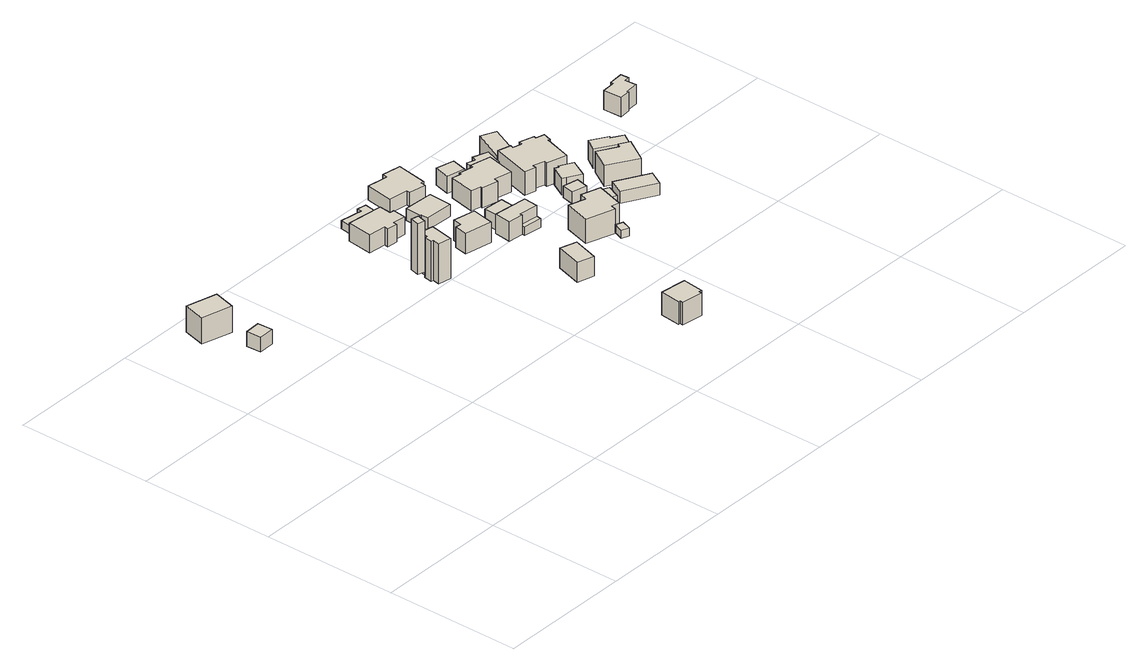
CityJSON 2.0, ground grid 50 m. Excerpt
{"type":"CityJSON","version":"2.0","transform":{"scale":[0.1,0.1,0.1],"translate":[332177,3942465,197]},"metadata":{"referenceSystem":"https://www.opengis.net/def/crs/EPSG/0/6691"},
"CityObjects":{
"building1":{"type":"Building","attributes":{"usage":"411","measuredHeight":5.7,"storeysAboveGround":1,"BuildingIDAttribute.prefecture":"14","BuildingIDAttribute.city":"14151","BuildingDetailAttribute.totalFloorArea":23.3,"BuildingDetailAttribute.buildingFootprintArea":23.3,"BuildingDetailAttribute.buildingStructureType":"610","BuildingDetailAttribute.buildingStructureOrgType":"2","BuildingDetailAttribute.orgUsage":"10","BuildingDetailAttribute.surveyYear":2015,"BuildingLandSlideRiskAttribute.description":"1","BuildingLandSlideRiskAttribute.areaType":"1"},"geometry":[{"type":"Solid","lod":"1","boundaries":[[[[0,1,2,3]],[[2,4,5,3]],[[1,6,4,2]],[[0,7,6,1]],[[3,5,7,0]],[[4,6,7,5]]]]}]},
"building2":{"type":"Building","attributes":{"usage":"411","measuredHeight":10.6,"storeysAboveGround":2,"BuildingIDAttribute.prefecture":"14","BuildingIDAttribute.city":"14151","BuildingDetailAttribute.totalFloorArea":141.1,"BuildingDetailAttribute.buildingFootprintArea":70.55,"BuildingDetailAttribute.buildingStructureType":"601","BuildingDetailAttribute.buildingStructureOrgType":"1","BuildingDetailAttribute.orgUsage":"10","BuildingDetailAttribute.surveyYear":2015,"BuildingLandSlideRiskAttribute.description":"1","BuildingLandSlideRiskAttribute.areaType":"1"},"geometry":[{"type":"Solid","lod":"1","boundaries":[[[[8,9,10,11]],[[10,12,13,11]],[[9,14,12,10]],[[8,15,14,9]],[[11,13,15,8]],[[12,14,15,13]]]]}]},
"building3":{"type":"Building","attributes":{"usage":"411","measuredHeight":11.7,"storeysAboveGround":1,"BuildingIDAttribute.prefecture":"14","BuildingIDAttribute.city":"14151","BuildingDetailAttribute.totalFloorArea":106.88,"BuildingDetailAttribute.buildingFootprintArea":106.88,"BuildingDetailAttribute.buildingStructureType":"601","BuildingDetailAttribute.buildingStructureOrgType":"1","BuildingDetailAttribute.orgUsage":"10","BuildingDetailAttribute.surveyYear":2015},"geometry":[{"type":"Solid","lod":"1","boundaries":[[[[16,17,18,19,20,21,22,23]],[[22,24,25,23]],[[21,26,24,22]],[[20,27,26,21]],[[19,28,27,20]],[[18,29,28,19]],[[17,30,29,18]],[[16,31,30,17]],[[23,25,31,16]],[[24,26,27,28,29,30,31,25]]]]}]},
"building4":{"type":"Building","attributes":{"measuredHeight":20.5,"BuildingIDAttribute.prefecture":"14","BuildingIDAttribute.city":"14151","BuildingDetailAttribute.surveyYear":2015},"geometry":[{"type":"Solid","lod":"1","boundaries":[[[[32,33,34,35]],[[34,36,37,35]],[[33,38,36,34]],[[32,39,38,33]],[[35,37,39,32]],[[36,38,39,37]]]]}]},
"building5":{"type":"Building","attributes":{"usage":"411","measuredHeight":18.6,"storeysAboveGround":2,"BuildingIDAttribute.prefecture":"14","BuildingIDAttribute.city":"14151","BuildingDetailAttribute.totalFloorArea":54.87,"BuildingDetailAttribute.buildingFootprintArea":27.43,"BuildingDetailAttribute.buildingStructureType":"601","BuildingDetailAttribute.buildingStructureOrgType":"1","BuildingDetailAttribute.orgUsage":"10","BuildingDetailAttribute.surveyYear":2015},"geometry":[{"type":"Solid","lod":"1","boundaries":[[[[40,41,42,43,44,45,46,47]],[[46,48,49,47]],[[45,50,48,46]],[[44,51,50,45]],[[43,52,51,44]],[[42,53,52,43]],[[41,54,53,42]],[[40,55,54,41]],[[47,49,55,40]],[[48,50,51,52,53,54,55,49]]]]}]},
"building6":{"type":"Building","attributes":{"usage":"411","measuredHeight":8.3,"storeysAboveGround":2,"BuildingIDAttribute.prefecture":"14","BuildingIDAttribute.city":"14151","BuildingDetailAttribute.totalFloorArea":231.27,"BuildingDetailAttribute.buildingFootprintArea":115.64,"BuildingDetailAttribute.buildingStructureType":"601","BuildingDetailAttribute.buildingStructureOrgType":"1","BuildingDetailAttribute.orgUsage":"10","BuildingDetailAttribute.surveyYear":2015,"BuildingLandSlideRiskAttribute.description":"1","BuildingLandSlideRiskAttribute.areaType":"1"},"geometry":[{"type":"Solid","lod":"1","boundaries":[[[[56,57,58,59,60,61,62,63,64,65]],[[64,66,67,65]],[[63,68,66,64]],[[62,69,68,63]],[[61,70,69,62]],[[60,71,70,61]],[[59,72,71,60]],[[58,73,72,59]],[[57,74,73,58]],[[56,75,74,57]],[[65,67,75,56]],[[66,68,69,70,71,72,73,74,75,67]]]]}]},
"building7":{"type":"Building","attributes":{"usage":"411","storeysAboveGround":2,"BuildingIDAttribute.prefecture":"14","BuildingIDAttribute.city":"14151","BuildingDetailAttribute.totalFloorArea":128.41,"BuildingDetailAttribute.buildingFootprintArea":64.2,"BuildingDetailAttribute.buildingStructureType":"601","BuildingDetailAttribute.buildingStructureOrgType":"1","BuildingDetailAttribute.orgUsage":"10","BuildingDetailAttribute.surveyYear":2015,"BuildingLandSlideRiskAttribute.description":"1","BuildingLandSlideRiskAttribute.areaType":"1"},"geometry":[{"type":"Solid","lod":"1","boundaries":[[[[76,77,78,79,80,81]],[[80,82,83,81]],[[79,84,82,80]],[[78,85,84,79]],[[77,86,85,78]],[[76,87,86,77]],[[81,83,87,76]],[[82,84,85,86,87,83]]]]}]},
"building8":{"type":"Building","attributes":{"usage":"411","measuredHeight":7.8,"storeysAboveGround":1,"BuildingIDAttribute.prefecture":"14","BuildingIDAttribute.city":"14151","BuildingDetailAttribute.totalFloorArea":47.48,"BuildingDetailAttribute.buildingFootprintArea":47.48,"BuildingDetailAttribute.buildingStructureType":"601","BuildingDetailAttribute.buildingStructureOrgType":"1","BuildingDetailAttribute.orgUsage":"10","BuildingDetailAttribute.surveyYear":2015},"geometry":[{"type":"Solid","lod":"1","boundaries":[[[[88,89,90,91]],[[90,92,93,91]],[[89,94,92,90]],[[88,95,94,89]],[[91,93,95,88]],[[92,94,95,93]]]]}]},
"building9":{"type":"Building","attributes":{"usage":"411","measuredHeight":8.2,"storeysAboveGround":2,"BuildingIDAttribute.prefecture":"14","BuildingIDAttribute.city":"14151","BuildingDetailAttribute.totalFloorArea":115.46,"BuildingDetailAttribute.buildingFootprintArea":57.73,"BuildingDetailAttribute.buildingStructureType":"601","BuildingDetailAttribute.buildingStructureOrgType":"1","BuildingDetailAttribute.orgUsage":"10","BuildingDetailAttribute.surveyYear":2015},"geometry":[{"type":"Solid","lod":"1","boundaries":[[[[96,97,98,99,100,101]],[[100,102,103,101]],[[99,104,102,100]],[[98,105,104,99]],[[97,106,105,98]],[[96,107,106,97]],[[101,103,107,96]],[[102,104,105,106,107,103]]]]}]},
"building10":{"type":"Building","attributes":{"usage":"411","measuredHeight":5.4,"storeysAboveGround":2,"BuildingIDAttribute.prefecture":"14","BuildingIDAttribute.city":"14151","BuildingDetailAttribute.totalFloorArea":119.54,"BuildingDetailAttribute.buildingFootprintArea":59.77,"BuildingDetailAttribute.buildingStructureType":"601","BuildingDetailAttribute.buildingStructureOrgType":"1","BuildingDetailAttribute.orgUsage":"10","BuildingDetailAttribute.surveyYear":2015},"geometry":[{"type":"Solid","lod":"1","boundaries":[[[[108,109,110,111,112,113]],[[112,114,115,113]],[[111,116,114,112]],[[110,117,116,111]],[[109,118,117,110]],[[108,119,118,109]],[[113,115,119,108]],[[114,116,117,118,119,115]]]]}]},
"building11":{"type":"Building","attributes":{"usage":"411","measuredHeight":7.9,"storeysAboveGround":2,"BuildingIDAttribute.prefecture":"14","BuildingIDAttribute.city":"14151","BuildingDetailAttribute.totalFloorArea":144.28,"BuildingDetailAttribute.buildingFootprintArea":72.14,"BuildingDetailAttribute.buildingStructureType":"601","BuildingDetailAttribute.buildingStructureOrgType":"1","BuildingDetailAttribute.orgUsage":"10","BuildingDetailAttribute.surveyYear":2015},"geometry":[{"type":"Solid","lod":"1","boundaries":[[[[120,121,122,123,124,125]],[[124,126,127,125]],[[123,128,126,124]],[[122,129,128,123]],[[121,130,129,122]],[[120,131,130,121]],[[125,127,131,120]],[[126,128,129,130,131,127]]]]}]},
"building12":{"type":"Building","attributes":{"usage":"411","measuredHeight":6.5,"storeysAboveGround":2,"BuildingIDAttribute.prefecture":"14","BuildingIDAttribute.city":"14151","BuildingDetailAttribute.totalFloorArea":63.8,"BuildingDetailAttribute.buildingFootprintArea":31.9,"BuildingDetailAttribute.buildingStructureType":"601","BuildingDetailAttribute.buildingStructureOrgType":"1","BuildingDetailAttribute.orgUsage":"10","BuildingDetailAttribute.surveyYear":2015},"geometry":[{"type":"Solid","lod":"1","boundaries":[[[[132,133,134,135]],[[134,136,137,135]],[[133,138,136,134]],[[132,139,138,133]],[[135,137,139,132]],[[136,138,139,137]]]]}]},
"building13":{"type":"Building","attributes":{"measuredHeight":5.9,"BuildingIDAttribute.prefecture":"14","BuildingIDAttribute.city":"14151","BuildingDetailAttribute.surveyYear":2015},"geometry":[{"type":"Solid","lod":"1","boundaries":[[[[140,123,122,121,141]],[[121,142,143,141]],[[122,144,142,121]],[[123,145,144,122]],[[140,146,145,123]],[[141,143,146,140]],[[142,144,145,146,143]]]]}]},
"building14":{"type":"Building","attributes":{"usage":"411","measuredHeight":8.6,"storeysAboveGround":2,"BuildingIDAttribute.prefecture":"14","BuildingIDAttribute.city":"14151","BuildingDetailAttribute.totalFloorArea":283.29,"BuildingDetailAttribute.buildingFootprintArea":141.65,"BuildingDetailAttribute.buildingStructureType":"601","BuildingDetailAttribute.buildingStructureOrgType":"1","BuildingDetailAttribute.orgUsage":"10","BuildingDetailAttribute.surveyYear":2015,"BuildingLandSlideRiskAttribute.description":"1","BuildingLandSlideRiskAttribute.areaType":"1"},"geometry":[{"type":"Solid","lod":"1","boundaries":[[[[147,148,149,150,151,152,153,154,155,156]],[[155,157,158,156]],[[154,159,157,155]],[[153,160,159,154]],[[152,161,160,153]],[[151,162,161,152]],[[150,163,162,151]],[[149,164,163,150]],[[148,165,164,149]],[[147,166,165,148]],[[156,158,166,147]],[[157,159,160,161,162,163,164,165,166,158]]]]}]},
"building15":{"type":"Building","attributes":{"BuildingIDAttribute.prefecture":"14","BuildingIDAttribute.city":"14151","BuildingDetailAttribute.surveyYear":2015},"geometry":[{"type":"Solid","lod":"1","boundaries":[[[[167,168,169,170]],[[169,171,172,170]],[[168,173,171,169]],[[167,174,173,168]],[[170,172,174,167]],[[171,173,174,172]]]]}]},
"building16":{"type":"Building","attributes":{"usage":"411","measuredHeight":10.8,"storeysAboveGround":2,"BuildingIDAttribute.prefecture":"14","BuildingIDAttribute.city":"14151","BuildingDetailAttribute.totalFloorArea":252.6,"BuildingDetailAttribute.buildingFootprintArea":126.3,"BuildingDetailAttribute.buildingStructureType":"601","BuildingDetailAttribute.buildingStructureOrgType":"1","BuildingDetailAttribute.orgUsage":"10","BuildingDetailAttribute.surveyYear":2015},"geometry":[{"type":"Solid","lod":"1","boundaries":[[[[175,176,177,178,179,180,181,182]],[[181,183,184,182]],[[180,185,183,181]],[[179,186,185,180]],[[178,187,186,179]],[[177,188,187,178]],[[176,189,188,177]],[[175,190,189,176]],[[182,184,190,175]],[[183,185,186,187,188,189,190,184]]]]}]},
"building17":{"type":"Building","attributes":{"usage":"411","measuredHeight":10,"storeysAboveGround":2,"BuildingIDAttribute.prefecture":"14","BuildingIDAttribute.city":"14151","BuildingDetailAttribute.totalFloorArea":296.27,"BuildingDetailAttribute.buildingFootprintArea":148.13,"BuildingDetailAttribute.buildingStructureType":"601","BuildingDetailAttribute.buildingStructureOrgType":"1","BuildingDetailAttribute.orgUsage":"10","BuildingDetailAttribute.surveyYear":2015},"geometry":[{"type":"Solid","lod":"1","boundaries":[[[[191,192,193,194,195,196,197,198,199,200,201,202]],[[201,203,204,202]],[[200,205,203,201]],[[199,206,205,200]],[[198,207,206,199]],[[197,208,207,198]],[[196,209,208,197]],[[195,210,209,196]],[[194,211,210,195]],[[193,212,211,194]],[[192,213,212,193]],[[191,214,213,192]],[[202,204,214,191]],[[203,205,206,207,208,209,210,211,212,213,214,204]]]]}]},
"building18":{"type":"Building","attributes":{"usage":"411","measuredHeight":9.8,"storeysAboveGround":1,"BuildingIDAttribute.prefecture":"14","BuildingIDAttribute.city":"14151","BuildingDetailAttribute.totalFloorArea":35.6,"BuildingDetailAttribute.buildingFootprintArea":35.6,"BuildingDetailAttribute.buildingStructureType":"610","BuildingDetailAttribute.buildingStructureOrgType":"2","BuildingDetailAttribute.orgUsage":"10","BuildingDetailAttribute.surveyYear":2015},"geometry":[{"type":"Solid","lod":"1","boundaries":[[[[215,216,217,218]],[[217,219,220,218]],[[216,221,219,217]],[[215,222,221,216]],[[218,220,222,215]],[[219,221,222,220]]]]}]},
"building19":{"type":"Building","attributes":{"measuredHeight":3.8,"BuildingIDAttribute.prefecture":"14","BuildingIDAttribute.city":"14151","BuildingDetailAttribute.surveyYear":2015},"geometry":[{"type":"Solid","lod":"1","boundaries":[[[[223,224,225,226]],[[225,227,228,226]],[[224,229,227,225]],[[223,230,229,224]],[[226,228,230,223]],[[227,229,230,228]]]]}]},
"building20":{"type":"Building","attributes":{"measuredHeight":5,"BuildingIDAttribute.prefecture":"14","BuildingIDAttribute.city":"14151","BuildingDetailAttribute.surveyYear":2015},"geometry":[{"type":"Solid","lod":"1","boundaries":[[[[231,232,233,234]],[[233,235,236,234]],[[232,237,235,233]],[[231,238,237,232]],[[234,236,238,231]],[[235,237,238,236]]]]}]},
"building21":{"type":"Building","attributes":{"usage":"411","measuredHeight":4.9,"storeysAboveGround":1,"BuildingIDAttribute.prefecture":"14","BuildingIDAttribute.city":"14151","BuildingDetailAttribute.totalFloorArea":49.47,"BuildingDetailAttribute.buildingFootprintArea":49.47,"BuildingDetailAttribute.buildingStructureType":"601","BuildingDetailAttribute.buildingStructureOrgType":"1","BuildingDetailAttribute.orgUsage":"10","BuildingDetailAttribute.surveyYear":2015},"geometry":[{"type":"Solid","lod":"1","boundaries":[[[[239,240,241,242,243,244]],[[243,245,246,244]],[[242,247,245,243]],[[241,248,247,242]],[[240,249,248,241]],[[239,250,249,240]],[[244,246,250,239]],[[245,247,248,249,250,246]]]]}]},
"building22":{"type":"Building","attributes":{"BuildingIDAttribute.prefecture":"14","BuildingIDAttribute.city":"14151","BuildingDetailAttribute.surveyYear":2015},"geometry":[{"type":"Solid","lod":"1","boundaries":[[[[251,252,253,254]],[[253,255,256,254]],[[252,257,255,253]],[[251,258,257,252]],[[254,256,258,251]],[[255,257,258,256]]]]}]},
"building23":{"type":"Building","attributes":{"measuredHeight":7,"BuildingIDAttribute.prefecture":"14","BuildingIDAttribute.city":"14151","BuildingDetailAttribute.surveyYear":2015},"geometry":[{"type":"Solid","lod":"1","boundaries":[[[[259,260,261,262,263,264,265,266]],[[265,267,268,266]],[[264,269,267,265]],[[263,270,269,264]],[[262,271,270,263]],[[261,272,271,262]],[[260,273,272,261]],[[259,274,273,260]],[[266,268,274,259]],[[267,269,270,271,272,273,274,268]]]]}]},
"building24":{"type":"Building","attributes":{"usage":"411","measuredHeight":11.7,"storeysAboveGround":2,"BuildingIDAttribute.prefecture":"14","BuildingIDAttribute.city":"14151","BuildingDetailAttribute.totalFloorArea":358.69,"BuildingDetailAttribute.buildingFootprintArea":179.34,"BuildingDetailAttribute.buildingStructureType":"601","BuildingDetailAttribute.buildingStructureOrgType":"1","BuildingDetailAttribute.orgUsage":"10","BuildingDetailAttribute.surveyYear":2015},"geometry":[{"type":"Solid","lod":"1","boundaries":[[[[275,276,277,278,279,280,281,282,283,284,285,286,287,288,289,290]],[[289,291,292,290]],[[288,293,291,289]],[[287,294,293,288]],[[286,295,294,287]],[[285,296,295,286]],[[284,297,296,285]],[[283,298,297,284]],[[282,299,298,283]],[[281,300,299,282]],[[280,301,300,281]],[[279,302,301,280]],[[278,303,302,279]],[[277,304,303,278]],[[276,305,304,277]],[[275,306,305,276]],[[290,292,306,275]],[[291,293,294,295,296,297,298,299,300,301,302,303,304,305,306,292]]]]}]},
"building25":{"type":"Building","attributes":{"usage":"411","measuredHeight":5.2,"storeysAboveGround":2,"BuildingIDAttribute.prefecture":"14","BuildingIDAttribute.city":"14151","BuildingDetailAttribute.totalFloorArea":138.92,"BuildingDetailAttribute.buildingFootprintArea":69.46,"BuildingDetailAttribute.buildingStructureType":"601","BuildingDetailAttribute.buildingStructureOrgType":"1","BuildingDetailAttribute.orgUsage":"10","BuildingDetailAttribute.surveyYear":2015},"geometry":[{"type":"Solid","lod":"1","boundaries":[[[[307,308,309,310]],[[309,311,312,310]],[[308,313,311,309]],[[307,314,313,308]],[[310,312,314,307]],[[311,313,314,312]]]]}]},
"building26":{"type":"Building","attributes":{"usage":"411","measuredHeight":9.8,"storeysAboveGround":1,"BuildingIDAttribute.prefecture":"14","BuildingIDAttribute.city":"14151","BuildingDetailAttribute.totalFloorArea":47.46,"BuildingDetailAttribute.buildingFootprintArea":47.46,"BuildingDetailAttribute.buildingStructureType":"601","BuildingDetailAttribute.buildingStructureOrgType":"1","BuildingDetailAttribute.orgUsage":"10","BuildingDetailAttribute.surveyYear":2015},"geometry":[{"type":"Solid","lod":"1","boundaries":[[[[315,316,317,318]],[[317,319,320,318]],[[316,321,319,317]],[[315,322,321,316]],[[318,320,322,315]],[[319,321,322,320]]]]}]},
"building27":{"type":"Building","attributes":{"usage":"411","measuredHeight":8.3,"storeysAboveGround":2,"BuildingIDAttribute.prefecture":"14","BuildingIDAttribute.city":"14151","BuildingDetailAttribute.totalFloorArea":169.16,"BuildingDetailAttribute.buildingFootprintArea":84.58,"BuildingDetailAttribute.buildingStructureType":"601","BuildingDetailAttribute.buildingStructureOrgType":"1","BuildingDetailAttribute.orgUsage":"10","BuildingDetailAttribute.surveyYear":2015},"geometry":[{"type":"Solid","lod":"1","boundaries":[[[[323,324,325,326,327,328]],[[327,329,330,328]],[[326,331,329,327]],[[325,332,331,326]],[[324,333,332,325]],[[323,334,333,324]],[[328,330,334,323]],[[329,331,332,333,334,330]]]]}]},
"building28":{"type":"Building","attributes":{"usage":"411","measuredHeight":8.2,"storeysAboveGround":2,"BuildingIDAttribute.prefecture":"14","BuildingIDAttribute.city":"14151","BuildingDetailAttribute.totalFloorArea":92.99,"BuildingDetailAttribute.buildingFootprintArea":46.5,"BuildingDetailAttribute.buildingStructureType":"601","BuildingDetailAttribute.buildingStructureOrgType":"1","BuildingDetailAttribute.orgUsage":"10","BuildingDetailAttribute.surveyYear":2015},"geometry":[{"type":"Solid","lod":"1","boundaries":[[[[335,336,337,338,339,340]],[[339,341,342,340]],[[338,343,341,339]],[[337,344,343,338]],[[336,345,344,337]],[[335,346,345,336]],[[340,342,346,335]],[[341,343,344,345,346,342]]]]}]},
"building29":{"type":"Building","attributes":{"usage":"411","measuredHeight":8.4,"storeysAboveGround":2,"BuildingIDAttribute.prefecture":"14","BuildingIDAttribute.city":"14151","BuildingDetailAttribute.totalFloorArea":101.25,"BuildingDetailAttribute.buildingFootprintArea":50.62,"BuildingDetailAttribute.buildingStructureType":"601","BuildingDetailAttribute.buildingStructureOrgType":"1","BuildingDetailAttribute.orgUsage":"10","BuildingDetailAttribute.surveyYear":2015},"geometry":[{"type":"Solid","lod":"1","boundaries":[[[[347,348,349,350,351,352,353,354,355,356]],[[355,357,358,356]],[[354,359,357,355]],[[353,360,359,354]],[[352,361,360,353]],[[351,362,361,352]],[[350,363,362,351]],[[349,364,363,350]],[[348,365,364,349]],[[347,366,365,348]],[[356,358,366,347]],[[357,359,360,361,362,363,364,365,366,358]]]]}]}
},
"vertices":[
[138,1072,192],[141,1017,192],[83,1014,192],[80,1069,192],[83,1014,247],[80,1069,247],[141,1017,247],[138,1072,247],
[4,1189,189],[25,1270,189],[138,1240,189],[116,1159,189],[138,1240,287],[116,1159,287],[25,1270,287],[4,1189,287],
[1056,96,270],[1047,19,270],[1037,20,270],[1035,9,270],[956,19,270],[957,31,270],[950,32,270],[959,108,270],[950,32,355],[959,108,355],[957,31,355],[956,19,355],[1035,9,355],[1037,20,355],[1047,19,355],[1056,96,355],
[778,924,181],[751,930,181],[760,964,181],[787,958,181],[760,964,371],[787,958,371],[751,930,371],[778,924,371],
[838,867,149],[790,876,149],[795,903,149],[785,904,149],[791,934,149],[799,932,149],[805,964,149],[854,955,149],[805,964,299],[854,955,299],[799,932,299],[791,934,299],[785,904,299],[795,903,299],[790,876,299],[838,867,299],
[834,1112,229],[850,1110,229],[845,1061,229],[797,1067,229],[796,1053,229],[757,1057,229],[759,1071,229],[694,1078,229],[705,1172,229],[839,1157,229],[705,1172,296],[839,1157,296],[694,1078,296],[759,1071,296],[757,1057,296],[796,1053,296],[797,1067,296],[845,1061,296],[850,1110,296],[834,1112,296],
[750,1187,216],[760,1249,216],[841,1236,216],[843,1253,216],[877,1247,216],[865,1169,216],[877,1247,246],[865,1169,246],[843,1253,246],[841,1236,246],[760,1249,246],[750,1187,246],
[1025,579,216],[1086,560,216],[1057,465,216],[996,484,216],[1057,465,290],[996,484,290],[1086,560,290],[1025,579,290],
[915,871,201],[924,919,201],[944,916,201],[950,949,201],[1032,933,201],[1016,851,201],[1032,933,278],[1016,851,278],[950,949,278],[944,916,278],[924,919,278],[915,871,278],
[1022,1105,228],[1017,1018,228],[912,1024,228],[914,1051,228],[909,1052,228],[912,1111,228],[909,1052,273],[912,1111,273],[914,1051,273],[912,1024,273],[1017,1018,273],[1022,1105,273],
[1155,830,232],[1150,777,232],[1080,785,232],[1079,776,232],[1022,782,232],[1029,844,232],[1022,782,304],[1029,844,304],[1079,776,304],[1080,785,304],[1150,777,304],[1155,830,304],
[1044,844,232],[1049,904,232],[1123,898,232],[1118,838,232],[1123,898,289],[1118,838,289],[1049,904,289],[1044,844,289],
[1078,765,232],[1147,757,232],[1150,777,264],[1147,757,264],[1080,785,264],[1079,776,264],[1078,765,264],
[1050,1164,225],[1047,1146,225],[983,1156,225],[985,1169,225],[913,1180,225],[929,1281,225],[1006,1269,225],[1009,1288,225],[1079,1276,225],[1060,1162,225],[1079,1276,277],[1060,1162,277],[1009,1288,277],[1006,1269,277],[929,1281,277],[913,1180,277],[985,1169,277],[983,1156,277],[1047,1146,277],[1050,1164,277],
[1255,543,247],[1282,533,247],[1269,498,247],[1242,508,247],[1269,498,277],[1242,508,277],[1282,533,277],[1255,543,277],
[1189,680,235],[1252,661,235],[1260,689,235],[1331,667,235],[1300,564,235],[1272,573,235],[1266,553,235],[1161,586,235],[1266,553,326],[1161,586,326],[1272,573,326],[1300,564,326],[1331,667,326],[1260,689,326],[1252,661,326],[1189,680,326],
[1179,973,232],[1175,956,232],[1114,969,232],[1116,977,232],[1079,985,232],[1099,1079,232],[1133,1071,232],[1135,1080,232],[1187,1069,232],[1190,1081,232],[1267,1064,232],[1244,958,232],[1267,1064,307],[1244,958,307],[1190,1081,307],[1187,1069,307],[1135,1080,307],[1133,1071,307],[1099,1079,307],[1079,985,307],[1116,977,307],[1114,969,307],[1175,956,307],[1179,973,307],
[1125,1166,230],[1191,1150,230],[1177,1093,230],[1111,1109,230],[1177,1093,294],[1111,1109,294],[1191,1150,294],[1125,1166,294],
[1331,722,235],[1330,701,235],[1276,703,235],[1276,725,235],[1276,703,269],[1276,725,269],[1330,701,269],[1331,722,269],
[1317,770,229],[1326,815,229],[1382,803,229],[1372,758,229],[1382,803,273],[1372,758,273],[1326,815,273],[1317,770,273],
[1236,1134,226],[1266,1124,226],[1272,1141,226],[1328,1122,226],[1306,1059,226],[1220,1088,226],[1306,1059,271],[1220,1088,271],[1328,1122,271],[1272,1141,271],[1266,1124,271],[1236,1134,271],
[1401,658,234],[1379,668,234],[1401,717,234],[1423,707,234],[1401,717,264],[1423,707,264],[1379,668,264],[1401,658,264],
[1405,800,222],[1357,826,222],[1358,827,222],[1343,835,222],[1373,890,222],[1387,883,222],[1391,890,222],[1439,864,222],[1391,890,284],[1439,864,284],[1387,883,284],[1373,890,284],[1343,835,284],[1358,827,284],[1357,826,284],[1405,800,284],
[1429,886,218],[1355,907,218],[1358,917,218],[1316,929,218],[1312,915,218],[1271,927,218],[1311,1070,218],[1359,1056,218],[1356,1045,218],[1388,1036,218],[1392,1050,218],[1446,1034,218],[1443,1025,218],[1475,1016,218],[1465,984,218],[1458,986,218],[1465,984,306],[1458,986,306],[1475,1016,306],[1443,1025,306],[1446,1034,306],[1392,1050,306],[1388,1036,306],[1356,1045,306],[1359,1056,306],[1311,1070,306],[1271,927,306],[1312,915,306],[1316,929,306],[1358,917,306],[1355,907,306],[1429,886,306],
[1553,640,234],[1524,587,234],[1406,652,234],[1435,705,234],[1406,652,280],[1435,705,280],[1524,587,280],[1553,640,280],
[1363,1187,192],[1418,1162,192],[1369,1054,192],[1311,1071,192],[1369,1054,286],[1311,1071,286],[1418,1162,286],[1363,1187,286],
[1467,765,221],[1511,839,221],[1582,797,221],[1591,811,221],[1626,790,221],[1573,702,221],[1626,790,299],[1573,702,299],[1591,811,299],[1582,797,299],[1511,839,299],[1467,765,299],
[1534,865,213],[1562,910,213],[1623,873,213],[1619,866,213],[1659,842,213],[1636,803,213],[1659,842,285],[1636,803,285],[1619,866,285],[1623,873,285],[1562,910,285],[1534,865,285],
[2055,1256,7],[2105,1259,7],[2104,1269,7],[2159,1273,7],[2161,1243,7],[2143,1242,7],[2146,1199,7],[2099,1196,7],[2099,1190,7],[2059,1188,7],[2099,1190,79],[2059,1188,79],[2099,1196,79],[2146,1199,79],[2143,1242,79],[2161,1243,79],[2159,1273,79],[2104,1269,79],[2105,1259,79],[2055,1256,79]
]}
